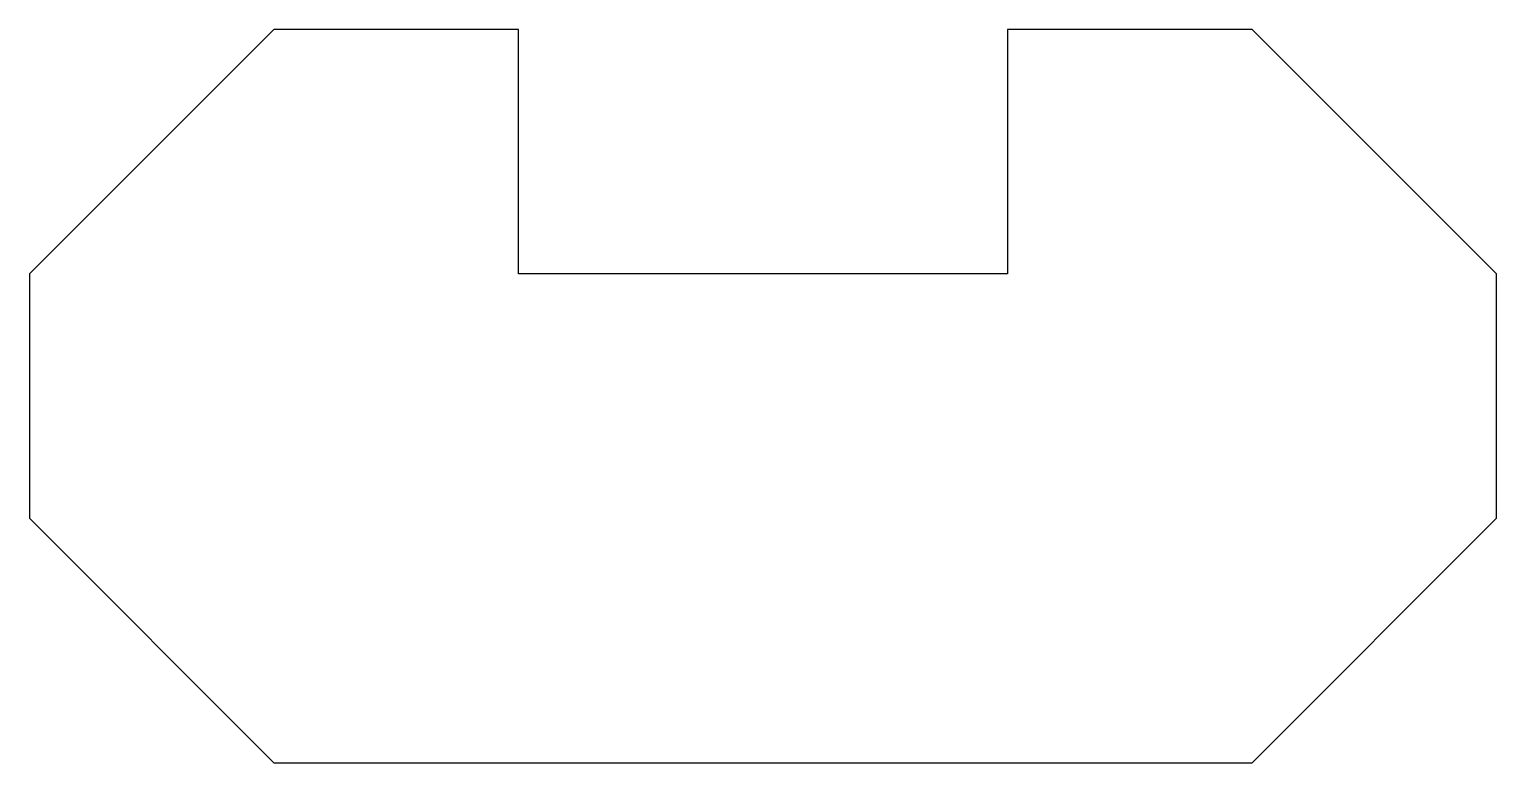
# Model space of a CAD drawing. Header units: inches. Extents: x 100 to 400, y 100 to 250.
import ezdxf

# ---------------------------------------------------------------- set-up
doc = ezdxf.new("R2010")
doc.units = ezdxf.units.IN
doc.layers.add('L0.5', color=7, linetype='Continuous')

msp = doc.modelspace()

# ---------------------------------------------------------------- linework, layer by layer
at = {"layer": 'L0.5'}
for p, q in [((150, 250), (100, 200)), ((200, 250), (150, 250)), ((200, 200), (200, 250)), ((350, 250), (300, 250)), ((300, 250), (300, 200)), ((400, 200), (350, 250)), ((100, 200), (100, 150)), ((300, 200), (200, 200)), ((400, 150), (400, 200)), ((100, 150), (150, 100)), ((350, 100), (400, 150)), ((150, 100), (350, 100))]:
    msp.add_line(p, q, dxfattribs=at)

doc.saveas('drawing.dxf')
